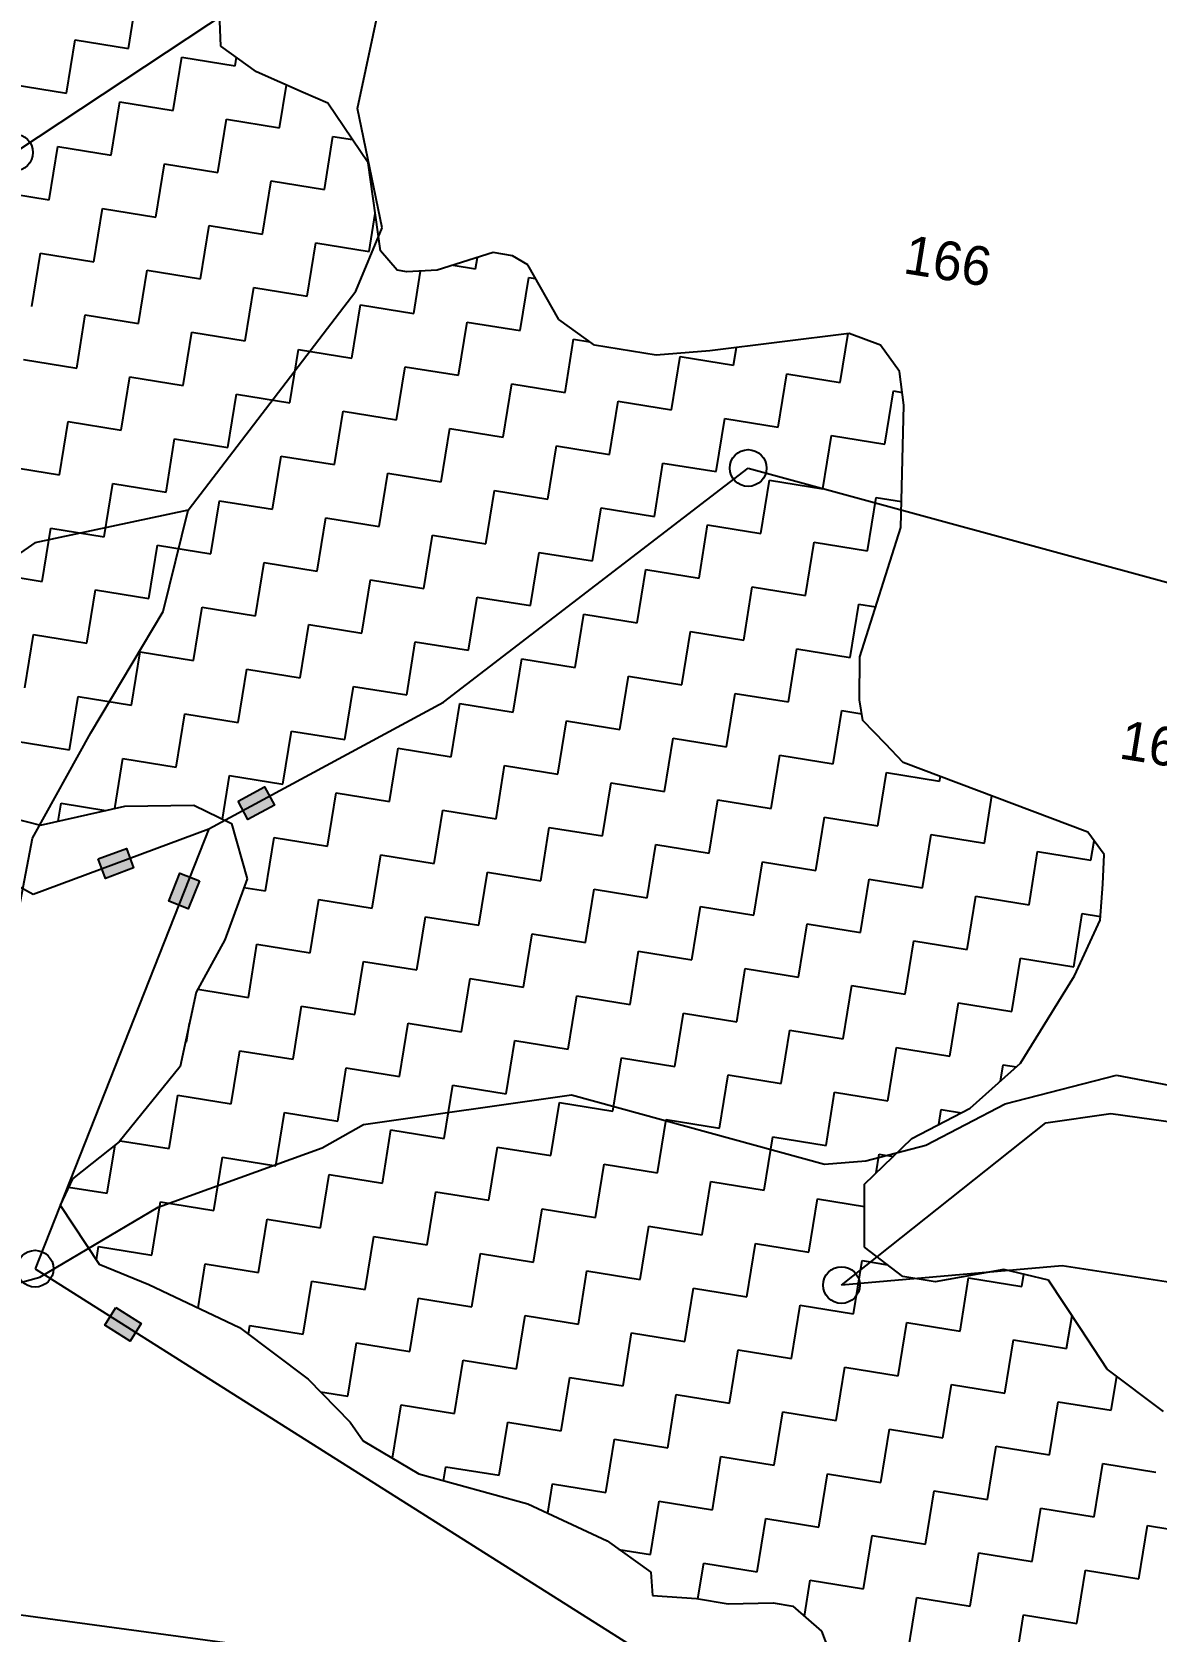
# Model space of a CAD drawing. Header units: metres. Extents: x 318079 to 324759, y 1863980 to 1868406.
# Drawn here: x 320130.4 to 320406.7, y 1867035.6 to 1867428.9 of the extents above; entities that cross this region are included whole.
import ezdxf

# ---------------------------------------------------------------- set-up
doc = ezdxf.new("R2010")
doc.units = ezdxf.units.M
for name, color, linetype in [('LINE_WATER', 4, 'Continuous'), ('POLY_HATCH', 12, 'Continuous'), ('POLY_PARCEL', 6, 'Continuous'), ('TEXT_PARCEL', 7, 'Continuous')]:
    doc.layers.add(name, color=color, linetype=linetype)
doc.styles.add('TEXT_MAP', font='')
doc.styles.get('TEXT_MAP').set_extended_font_data('Kruti Dev 050')

msp = doc.modelspace()

# ---------------------------------------------------------------- hatches: boundary and pattern name
for points in [[(320189.94, 1867238.71), (320187.51, 1867243.21), (320181.01, 1867239.7), (320183.44, 1867235.2)], [(320155.35, 1867223.3), (320153.56, 1867228.09), (320146.64, 1867225.51), (320148.42, 1867220.72)], [(320164.03, 1867215.1), (320168.78, 1867213.22), (320171.5, 1867220.1), (320166.74, 1867221.97)], [(320154.48, 1867106.9), (320157.21, 1867111.22), (320150.97, 1867115.17), (320148.24, 1867110.85)]]:
    msp.add_hatch(color=256).paths.add_polyline_path(points)

# ---------------------------------------------------------------- linework, layer by layer
for points in [[(320181.01, 1867239.7), (320187.51, 1867243.21), (320189.94, 1867238.71), (320183.44, 1867235.2)], [(320146.64, 1867225.51), (320153.56, 1867228.09), (320155.35, 1867223.3), (320148.42, 1867220.72)], [(320171.5, 1867220.1), (320168.78, 1867213.22), (320164.03, 1867215.1), (320166.74, 1867221.97)], [(320150.97, 1867115.17), (320157.21, 1867111.22), (320154.48, 1867106.9), (320148.24, 1867110.85)]]:
    msp.add_lwpolyline(points, close=True)
for centre in [(320126.08, 1867399.28), (320306.44, 1867321.65), (320131.11, 1867124.7), (320329.37, 1867120.68)]:
    msp.add_circle(centre, 4.52)
at = {"layer": 'LINE_WATER'}
for p, q in [((320210.42, 1867410.1), (320216.89, 1867440.54)), ((320216.49, 1867380.73), (320210.42, 1867410.1)), ((320209.95, 1867365.12), (320216.49, 1867380.73)), ((320168.78, 1867311.29), (320209.95, 1867365.12)), ((320168.78, 1867311.29), (320131.07, 1867303.28)), ((320162.58, 1867286.36), (320168.78, 1867311.29)), ((320131.07, 1867303.28), (320092.03, 1867276.17)), ((320144.83, 1867256.55), (320162.58, 1867286.36)), ((320130.45, 1867230.58), (320144.83, 1867256.55)), ((320125.85, 1867206.51), (320130.45, 1867230.58)), ((320369.67, 1867165.27), (320397.02, 1867172.33)), ((320397.02, 1867172.33), (320415.11, 1867168.84)), ((320211.83, 1867160.14), (320262.97, 1867167.48)), ((320262.97, 1867167.48), (320325.24, 1867150.45)), ((320350.12, 1867155.08), (320369.67, 1867165.27)), ((320201.68, 1867154.44), (320211.83, 1867160.14)), ((320161.34, 1867139.85), (320201.68, 1867154.44)), ((320335.36, 1867151.26), (320350.12, 1867155.08)), ((320325.24, 1867150.45), (320335.36, 1867151.26)), ((320132.25, 1867122.59), (320161.34, 1867139.85)), ((320090.25, 1867111.13), (320132.25, 1867122.59))]:
    msp.add_line(p, q, dxfattribs=at)
at = {"layer": 'POLY_HATCH', "linetype": 'Continuous'}
for p, q in [((320154.06, 1867424.83), (320156.18, 1867437.93)), ((320154.06, 1867424.83), (320156.18, 1867437.93)), ((320138.83, 1867413.84), (320140.95, 1867426.95)), ((320138.83, 1867413.84), (320140.95, 1867426.95)), ((320140.95, 1867426.95), (320154.06, 1867424.83)), ((320140.95, 1867426.95), (320154.06, 1867424.83)), ((320165.04, 1867409.6), (320167.16, 1867422.71)), ((320165.04, 1867409.6), (320167.16, 1867422.71)), ((320167.16, 1867422.71), (320180.27, 1867420.59)), ((320167.16, 1867422.71), (320180.27, 1867420.59)), ((320180.27, 1867420.59), (320180.61, 1867422.69)), ((320180.27, 1867420.59), (320180.61, 1867422.69)), ((320125.73, 1867415.96), (320138.83, 1867413.84)), ((320125.73, 1867415.96), (320138.83, 1867413.84)), ((320191.25, 1867405.36), (320192.95, 1867415.83)), ((320191.25, 1867405.36), (320192.95, 1867415.83)), ((320149.82, 1867398.62), (320151.94, 1867411.72)), ((320149.82, 1867398.62), (320151.94, 1867411.72)), ((320151.94, 1867411.72), (320165.04, 1867409.6)), ((320151.94, 1867411.72), (320165.04, 1867409.6)), ((320176.03, 1867394.38), (320178.15, 1867407.48)), ((320176.03, 1867394.38), (320178.15, 1867407.48)), ((320178.15, 1867407.48), (320191.25, 1867405.36)), ((320178.15, 1867407.48), (320191.25, 1867405.36)), ((320202.24, 1867390.14), (320204.36, 1867403.24)), ((320202.24, 1867390.14), (320204.36, 1867403.24)), ((320204.36, 1867403.24), (320209.13, 1867402.47)), ((320204.36, 1867403.24), (320209.13, 1867402.47)), ((320134.59, 1867387.63), (320136.71, 1867400.74)), ((320134.59, 1867387.63), (320136.71, 1867400.74)), ((320136.71, 1867400.74), (320149.82, 1867398.62)), ((320136.71, 1867400.74), (320149.82, 1867398.62)), ((320160.8, 1867383.39), (320162.92, 1867396.5)), ((320160.8, 1867383.39), (320162.92, 1867396.5)), ((320162.92, 1867396.5), (320176.03, 1867394.38)), ((320162.92, 1867396.5), (320176.03, 1867394.38)), ((320187.01, 1867379.15), (320189.13, 1867392.26)), ((320187.01, 1867379.15), (320189.13, 1867392.26)), ((320189.13, 1867392.26), (320202.24, 1867390.14)), ((320189.13, 1867392.26), (320202.24, 1867390.14)), ((320121.49, 1867389.75), (320134.59, 1867387.63)), ((320121.49, 1867389.75), (320134.59, 1867387.63)), ((320145.58, 1867372.4), (320147.7, 1867385.51)), ((320145.58, 1867372.4), (320147.7, 1867385.51)), ((320147.7, 1867385.51), (320160.8, 1867383.39)), ((320147.7, 1867385.51), (320160.8, 1867383.39)), ((320213.23, 1867374.91), (320214.74, 1867384.25)), ((320213.23, 1867374.91), (320214.74, 1867384.25)), ((320171.79, 1867368.17), (320173.91, 1867381.27)), ((320171.79, 1867368.17), (320173.91, 1867381.27)), ((320173.91, 1867381.27), (320187.01, 1867379.15)), ((320173.91, 1867381.27), (320187.01, 1867379.15)), ((320198, 1867363.93), (320200.12, 1867377.03)), ((320198, 1867363.93), (320200.12, 1867377.03)), ((320200.12, 1867377.03), (320213.23, 1867374.91)), ((320200.12, 1867377.03), (320213.23, 1867374.91)), ((320130.35, 1867361.42), (320132.47, 1867374.52)), ((320130.35, 1867361.42), (320132.47, 1867374.52)), ((320132.47, 1867374.52), (320145.58, 1867372.4)), ((320132.47, 1867374.52), (320145.58, 1867372.4)), ((320239.44, 1867370.67), (320239.88, 1867373.44)), ((320239.44, 1867370.67), (320239.88, 1867373.44)), ((320156.56, 1867357.18), (320158.68, 1867370.29)), ((320156.56, 1867357.18), (320158.68, 1867370.29)), ((320158.68, 1867370.29), (320171.79, 1867368.17)), ((320158.68, 1867370.29), (320171.79, 1867368.17)), ((320224.21, 1867359.69), (320225.9, 1867370.11)), ((320224.21, 1867359.69), (320225.9, 1867370.11)), ((320233.89, 1867371.57), (320239.44, 1867370.67)), ((320233.89, 1867371.57), (320239.44, 1867370.67)), ((320250.42, 1867355.45), (320252.54, 1867368.55)), ((320250.42, 1867355.45), (320252.54, 1867368.55)), ((320252.54, 1867368.55), (320254.14, 1867368.29)), ((320252.54, 1867368.55), (320254.14, 1867368.29)), ((320182.78, 1867352.94), (320184.89, 1867366.05)), ((320182.78, 1867352.94), (320184.89, 1867366.05)), ((320184.89, 1867366.05), (320198, 1867363.93)), ((320184.89, 1867366.05), (320198, 1867363.93)), ((320208.99, 1867348.7), (320211.11, 1867361.81)), ((320208.99, 1867348.7), (320211.11, 1867361.81)), ((320211.11, 1867361.81), (320224.21, 1867359.69)), ((320211.11, 1867361.81), (320224.21, 1867359.69)), ((320141.34, 1867346.19), (320143.46, 1867359.3)), ((320141.34, 1867346.19), (320143.46, 1867359.3)), ((320143.46, 1867359.3), (320156.56, 1867357.18)), ((320143.46, 1867359.3), (320156.56, 1867357.18)), ((320235.2, 1867344.46), (320237.32, 1867357.57)), ((320235.2, 1867344.46), (320237.32, 1867357.57)), ((320237.32, 1867357.57), (320250.42, 1867355.45)), ((320237.32, 1867357.57), (320250.42, 1867355.45)), ((320167.55, 1867341.95), (320169.67, 1867355.06)), ((320167.55, 1867341.95), (320169.67, 1867355.06)), ((320169.67, 1867355.06), (320182.78, 1867352.94)), ((320169.67, 1867355.06), (320182.78, 1867352.94)), ((320261.41, 1867340.22), (320263.53, 1867353.33)), ((320261.41, 1867340.22), (320263.53, 1867353.33)), ((320263.53, 1867353.33), (320267.5, 1867352.68)), ((320263.53, 1867353.33), (320267.5, 1867352.68)), ((320329.05, 1867342.73), (320331, 1867354.75)), ((320329.05, 1867342.73), (320331, 1867354.75)), ((320128.23, 1867348.31), (320141.34, 1867346.19)), ((320128.23, 1867348.31), (320141.34, 1867346.19)), ((320193.76, 1867337.71), (320195.88, 1867350.82)), ((320193.76, 1867337.71), (320195.88, 1867350.82)), ((320195.88, 1867350.82), (320208.99, 1867348.7)), ((320195.88, 1867350.82), (320208.99, 1867348.7)), ((320287.62, 1867335.98), (320289.74, 1867349.09)), ((320287.62, 1867335.98), (320289.74, 1867349.09)), ((320289.74, 1867349.09), (320302.84, 1867346.97)), ((320289.74, 1867349.09), (320302.84, 1867346.97)), ((320302.84, 1867346.97), (320303.55, 1867351.33)), ((320302.84, 1867346.97), (320303.55, 1867351.33)), ((320152.32, 1867330.97), (320154.44, 1867344.07)), ((320152.32, 1867330.97), (320154.44, 1867344.07)), ((320154.44, 1867344.07), (320167.55, 1867341.95)), ((320154.44, 1867344.07), (320167.55, 1867341.95)), ((320219.97, 1867333.48), (320222.09, 1867346.58)), ((320219.97, 1867333.48), (320222.09, 1867346.58)), ((320222.09, 1867346.58), (320235.2, 1867344.46)), ((320222.09, 1867346.58), (320235.2, 1867344.46)), ((320313.83, 1867331.74), (320315.95, 1867344.85)), ((320313.83, 1867331.74), (320315.95, 1867344.85)), ((320315.95, 1867344.85), (320329.05, 1867342.73)), ((320315.95, 1867344.85), (320329.05, 1867342.73)), ((320246.18, 1867329.24), (320248.3, 1867342.34)), ((320246.18, 1867329.24), (320248.3, 1867342.34)), ((320248.3, 1867342.34), (320261.41, 1867340.22)), ((320248.3, 1867342.34), (320261.41, 1867340.22)), ((320340.04, 1867327.5), (320342.16, 1867340.61)), ((320340.04, 1867327.5), (320342.16, 1867340.61)), ((320342.16, 1867340.61), (320344.32, 1867340.26)), ((320342.16, 1867340.61), (320344.32, 1867340.26)), ((320178.54, 1867326.73), (320180.66, 1867339.83)), ((320178.54, 1867326.73), (320180.66, 1867339.83)), ((320180.66, 1867339.83), (320193.76, 1867337.71)), ((320180.66, 1867339.83), (320193.76, 1867337.71)), ((320272.39, 1867325), (320274.51, 1867338.1)), ((320272.39, 1867325), (320274.51, 1867338.1)), ((320274.51, 1867338.1), (320287.62, 1867335.98)), ((320274.51, 1867338.1), (320287.62, 1867335.98)), ((320137.1, 1867319.98), (320139.22, 1867333.09)), ((320137.1, 1867319.98), (320139.22, 1867333.09)), ((320139.22, 1867333.09), (320152.32, 1867330.97)), ((320139.22, 1867333.09), (320152.32, 1867330.97)), ((320204.75, 1867322.49), (320206.87, 1867335.6)), ((320204.75, 1867322.49), (320206.87, 1867335.6)), ((320206.87, 1867335.6), (320219.97, 1867333.48)), ((320206.87, 1867335.6), (320219.97, 1867333.48)), ((320298.6, 1867320.76), (320300.72, 1867333.86)), ((320298.6, 1867320.76), (320300.72, 1867333.86)), ((320300.72, 1867333.86), (320313.83, 1867331.74)), ((320300.72, 1867333.86), (320313.83, 1867331.74)), ((320163.31, 1867315.74), (320165.43, 1867328.85)), ((320163.31, 1867315.74), (320165.43, 1867328.85)), ((320165.43, 1867328.85), (320178.54, 1867326.73)), ((320165.43, 1867328.85), (320178.54, 1867326.73)), ((320230.96, 1867318.25), (320233.08, 1867331.36)), ((320230.96, 1867318.25), (320233.08, 1867331.36)), ((320233.08, 1867331.36), (320246.18, 1867329.24)), ((320233.08, 1867331.36), (320246.18, 1867329.24)), ((320324.81, 1867316.52), (320326.93, 1867329.62)), ((320324.81, 1867316.52), (320326.93, 1867329.62)), ((320326.93, 1867329.62), (320340.04, 1867327.5)), ((320326.93, 1867329.62), (320340.04, 1867327.5)), ((320189.52, 1867311.5), (320191.64, 1867324.61)), ((320189.52, 1867311.5), (320191.64, 1867324.61)), ((320191.64, 1867324.61), (320204.75, 1867322.49)), ((320191.64, 1867324.61), (320204.75, 1867322.49)), ((320257.17, 1867314.01), (320259.29, 1867327.12)), ((320257.17, 1867314.01), (320259.29, 1867327.12)), ((320259.29, 1867327.12), (320272.39, 1867325)), ((320259.29, 1867327.12), (320272.39, 1867325)), ((320123.99, 1867322.1), (320137.1, 1867319.98)), ((320123.99, 1867322.1), (320137.1, 1867319.98)), ((320283.38, 1867309.77), (320285.5, 1867322.88)), ((320283.38, 1867309.77), (320285.5, 1867322.88)), ((320285.5, 1867322.88), (320298.6, 1867320.76)), ((320285.5, 1867322.88), (320298.6, 1867320.76)), ((320148.09, 1867304.76), (320150.21, 1867317.86)), ((320148.09, 1867304.76), (320150.21, 1867317.86)), ((320150.21, 1867317.86), (320163.31, 1867315.74)), ((320150.21, 1867317.86), (320163.31, 1867315.74)), ((320215.73, 1867307.26), (320217.85, 1867320.37)), ((320215.73, 1867307.26), (320217.85, 1867320.37)), ((320217.85, 1867320.37), (320230.96, 1867318.25)), ((320217.85, 1867320.37), (320230.96, 1867318.25)), ((320309.59, 1867305.53), (320311.71, 1867318.64)), ((320309.59, 1867305.53), (320311.71, 1867318.64)), ((320311.71, 1867318.64), (320324.81, 1867316.52)), ((320311.71, 1867318.64), (320324.81, 1867316.52)), ((320174.3, 1867300.52), (320176.42, 1867313.62)), ((320174.3, 1867300.52), (320176.42, 1867313.62)), ((320176.42, 1867313.62), (320189.52, 1867311.5)), ((320176.42, 1867313.62), (320189.52, 1867311.5)), ((320241.94, 1867303.03), (320244.06, 1867316.13)), ((320241.94, 1867303.03), (320244.06, 1867316.13)), ((320244.06, 1867316.13), (320257.17, 1867314.01)), ((320244.06, 1867316.13), (320257.17, 1867314.01)), ((320335.8, 1867301.29), (320337.92, 1867314.4)), ((320335.8, 1867301.29), (320337.92, 1867314.4)), ((320337.92, 1867314.4), (320344.13, 1867313.39)), ((320337.92, 1867314.4), (320344.13, 1867313.39)), ((320200.51, 1867296.28), (320202.63, 1867309.38)), ((320200.51, 1867296.28), (320202.63, 1867309.38)), ((320202.63, 1867309.38), (320215.73, 1867307.26)), ((320202.63, 1867309.38), (320215.73, 1867307.26)), ((320268.15, 1867298.79), (320270.27, 1867311.89)), ((320268.15, 1867298.79), (320270.27, 1867311.89)), ((320270.27, 1867311.89), (320283.38, 1867309.77)), ((320270.27, 1867311.89), (320283.38, 1867309.77)), ((320132.86, 1867293.77), (320134.98, 1867306.88)), ((320132.86, 1867293.77), (320134.98, 1867306.88)), ((320134.98, 1867306.88), (320148.09, 1867304.76)), ((320134.98, 1867306.88), (320148.09, 1867304.76)), ((320226.72, 1867292.04), (320228.84, 1867305.14)), ((320226.72, 1867292.04), (320228.84, 1867305.14)), ((320228.84, 1867305.14), (320241.94, 1867303.03)), ((320228.84, 1867305.14), (320241.94, 1867303.03)), ((320294.36, 1867294.55), (320296.48, 1867307.65)), ((320294.36, 1867294.55), (320296.48, 1867307.65)), ((320296.48, 1867307.65), (320309.59, 1867305.53)), ((320296.48, 1867307.65), (320309.59, 1867305.53)), ((320159.07, 1867289.53), (320161.19, 1867302.64)), ((320159.07, 1867289.53), (320161.19, 1867302.64)), ((320161.19, 1867302.64), (320174.3, 1867300.52)), ((320161.19, 1867302.64), (320174.3, 1867300.52)), ((320252.93, 1867287.8), (320255.05, 1867300.91)), ((320252.93, 1867287.8), (320255.05, 1867300.91)), ((320255.05, 1867300.91), (320268.15, 1867298.79)), ((320255.05, 1867300.91), (320268.15, 1867298.79)), ((320320.57, 1867290.31), (320322.69, 1867303.41)), ((320320.57, 1867290.31), (320322.69, 1867303.41)), ((320322.69, 1867303.41), (320335.8, 1867301.29)), ((320322.69, 1867303.41), (320335.8, 1867301.29)), ((320185.28, 1867285.29), (320187.4, 1867298.4)), ((320185.28, 1867285.29), (320187.4, 1867298.4)), ((320187.4, 1867298.4), (320200.51, 1867296.28)), ((320187.4, 1867298.4), (320200.51, 1867296.28)), ((320119.75, 1867295.89), (320132.86, 1867293.77)), ((320119.75, 1867295.89), (320132.86, 1867293.77)), ((320211.49, 1867281.05), (320213.61, 1867294.16)), ((320211.49, 1867281.05), (320213.61, 1867294.16)), ((320213.61, 1867294.16), (320226.72, 1867292.04)), ((320213.61, 1867294.16), (320226.72, 1867292.04)), ((320279.14, 1867283.56), (320281.26, 1867296.67)), ((320279.14, 1867283.56), (320281.26, 1867296.67)), ((320281.26, 1867296.67), (320294.36, 1867294.55)), ((320281.26, 1867296.67), (320294.36, 1867294.55)), ((320143.85, 1867278.55), (320145.97, 1867291.65)), ((320143.85, 1867278.55), (320145.97, 1867291.65)), ((320145.97, 1867291.65), (320159.07, 1867289.53)), ((320145.97, 1867291.65), (320159.07, 1867289.53)), ((320237.7, 1867276.81), (320239.82, 1867289.92)), ((320237.7, 1867276.81), (320239.82, 1867289.92)), ((320239.82, 1867289.92), (320252.93, 1867287.8)), ((320239.82, 1867289.92), (320252.93, 1867287.8)), ((320305.35, 1867279.32), (320307.47, 1867292.43)), ((320305.35, 1867279.32), (320307.47, 1867292.43)), ((320307.47, 1867292.43), (320320.57, 1867290.31)), ((320307.47, 1867292.43), (320320.57, 1867290.31)), ((320170.06, 1867274.31), (320172.18, 1867287.41)), ((320170.06, 1867274.31), (320172.18, 1867287.41)), ((320172.18, 1867287.41), (320185.28, 1867285.29)), ((320172.18, 1867287.41), (320185.28, 1867285.29)), ((320263.91, 1867272.57), (320266.03, 1867285.68)), ((320263.91, 1867272.57), (320266.03, 1867285.68)), ((320266.03, 1867285.68), (320279.14, 1867283.56)), ((320266.03, 1867285.68), (320279.14, 1867283.56)), ((320331.56, 1867275.08), (320333.68, 1867288.19)), ((320331.56, 1867275.08), (320333.68, 1867288.19)), ((320333.68, 1867288.19), (320337.8, 1867287.52)), ((320333.68, 1867288.19), (320337.8, 1867287.52)), ((320196.27, 1867270.07), (320198.39, 1867283.17)), ((320196.27, 1867270.07), (320198.39, 1867283.17)), ((320198.39, 1867283.17), (320211.49, 1867281.05)), ((320198.39, 1867283.17), (320211.49, 1867281.05)), ((320290.12, 1867268.34), (320292.24, 1867281.44)), ((320290.12, 1867268.34), (320292.24, 1867281.44)), ((320292.24, 1867281.44), (320305.35, 1867279.32)), ((320292.24, 1867281.44), (320305.35, 1867279.32)), ((320128.62, 1867267.56), (320130.74, 1867280.67)), ((320128.62, 1867267.56), (320130.74, 1867280.67)), ((320130.74, 1867280.67), (320143.85, 1867278.55)), ((320130.74, 1867280.67), (320143.85, 1867278.55)), ((320222.48, 1867265.83), (320224.6, 1867278.93)), ((320222.48, 1867265.83), (320224.6, 1867278.93)), ((320224.6, 1867278.93), (320237.7, 1867276.81)), ((320224.6, 1867278.93), (320237.7, 1867276.81)), ((320316.33, 1867264.1), (320318.45, 1867277.2)), ((320316.33, 1867264.1), (320318.45, 1867277.2)), ((320318.45, 1867277.2), (320331.56, 1867275.08)), ((320318.45, 1867277.2), (320331.56, 1867275.08)), ((320154.83, 1867263.32), (320156.95, 1867276.43)), ((320154.83, 1867263.32), (320156.95, 1867276.43)), ((320156.95, 1867276.43), (320170.06, 1867274.31)), ((320156.95, 1867276.43), (320170.06, 1867274.31)), ((320248.69, 1867261.59), (320250.81, 1867274.69)), ((320248.69, 1867261.59), (320250.81, 1867274.69)), ((320250.81, 1867274.69), (320263.91, 1867272.57)), ((320250.81, 1867274.69), (320263.91, 1867272.57)), ((320181.04, 1867259.08), (320183.16, 1867272.19)), ((320181.04, 1867259.08), (320183.16, 1867272.19)), ((320183.16, 1867272.19), (320196.27, 1867270.07)), ((320183.16, 1867272.19), (320196.27, 1867270.07)), ((320274.9, 1867257.35), (320277.02, 1867270.45)), ((320274.9, 1867257.35), (320277.02, 1867270.45)), ((320277.02, 1867270.45), (320290.12, 1867268.34)), ((320277.02, 1867270.45), (320290.12, 1867268.34)), ((320139.61, 1867252.34), (320141.73, 1867265.44)), ((320139.61, 1867252.34), (320141.73, 1867265.44)), ((320141.73, 1867265.44), (320154.83, 1867263.32)), ((320141.73, 1867265.44), (320154.83, 1867263.32)), ((320207.25, 1867254.84), (320209.37, 1867267.95)), ((320207.25, 1867254.84), (320209.37, 1867267.95)), ((320209.37, 1867267.95), (320222.48, 1867265.83)), ((320209.37, 1867267.95), (320222.48, 1867265.83)), ((320301.11, 1867253.11), (320303.23, 1867266.22)), ((320301.11, 1867253.11), (320303.23, 1867266.22)), ((320303.23, 1867266.22), (320316.33, 1867264.1)), ((320303.23, 1867266.22), (320316.33, 1867264.1)), ((320233.46, 1867250.6), (320235.58, 1867263.71)), ((320233.46, 1867250.6), (320235.58, 1867263.71)), ((320235.58, 1867263.71), (320248.69, 1867261.59)), ((320235.58, 1867263.71), (320248.69, 1867261.59)), ((320327.32, 1867248.87), (320329.44, 1867261.98)), ((320327.32, 1867248.87), (320329.44, 1867261.98)), ((320329.44, 1867261.98), (320334.39, 1867261.17)), ((320329.44, 1867261.98), (320334.39, 1867261.17)), ((320165.82, 1867248.1), (320167.94, 1867261.2)), ((320165.82, 1867248.1), (320167.94, 1867261.2)), ((320167.94, 1867261.2), (320181.04, 1867259.08)), ((320167.94, 1867261.2), (320181.04, 1867259.08)), ((320259.67, 1867246.36), (320261.79, 1867259.47)), ((320259.67, 1867246.36), (320261.79, 1867259.47)), ((320261.79, 1867259.47), (320274.9, 1867257.35)), ((320261.79, 1867259.47), (320274.9, 1867257.35)), ((320126.5, 1867254.46), (320139.61, 1867252.34)), ((320126.5, 1867254.46), (320139.61, 1867252.34)), ((320192.03, 1867243.86), (320194.15, 1867256.96)), ((320192.03, 1867243.86), (320194.15, 1867256.96)), ((320194.15, 1867256.96), (320207.25, 1867254.84)), ((320194.15, 1867256.96), (320207.25, 1867254.84)), ((320285.88, 1867242.12), (320288, 1867255.23)), ((320285.88, 1867242.12), (320288, 1867255.23)), ((320288, 1867255.23), (320301.11, 1867253.11)), ((320288, 1867255.23), (320301.11, 1867253.11)), ((320150.72, 1867237.93), (320152.71, 1867250.22)), ((320150.72, 1867237.93), (320152.71, 1867250.22)), ((320152.71, 1867250.22), (320165.82, 1867248.1)), ((320152.71, 1867250.22), (320165.82, 1867248.1)), ((320218.24, 1867239.62), (320220.36, 1867252.72)), ((320218.24, 1867239.62), (320220.36, 1867252.72)), ((320220.36, 1867252.72), (320233.46, 1867250.6)), ((320220.36, 1867252.72), (320233.46, 1867250.6)), ((320312.09, 1867237.88), (320314.21, 1867250.99)), ((320312.09, 1867237.88), (320314.21, 1867250.99)), ((320314.21, 1867250.99), (320327.32, 1867248.87)), ((320314.21, 1867250.99), (320327.32, 1867248.87)), ((320177.2, 1867235.3), (320178.92, 1867245.98)), ((320177.2, 1867235.3), (320178.92, 1867245.98)), ((320178.92, 1867245.98), (320192.03, 1867243.86)), ((320178.92, 1867245.98), (320192.03, 1867243.86)), ((320244.45, 1867235.38), (320246.57, 1867248.48)), ((320244.45, 1867235.38), (320246.57, 1867248.48)), ((320246.57, 1867248.48), (320259.67, 1867246.36)), ((320246.57, 1867248.48), (320259.67, 1867246.36)), ((320338.31, 1867233.65), (320340.43, 1867246.75)), ((320338.31, 1867233.65), (320340.43, 1867246.75)), ((320340.43, 1867246.75), (320353.53, 1867244.63)), ((320340.43, 1867246.75), (320353.53, 1867244.63)), ((320353.53, 1867244.63), (320353.71, 1867245.77)), ((320353.53, 1867244.63), (320353.71, 1867245.77)), ((320270.66, 1867231.14), (320272.78, 1867244.24)), ((320270.66, 1867231.14), (320272.78, 1867244.24)), ((320272.78, 1867244.24), (320285.88, 1867242.12)), ((320272.78, 1867244.24), (320285.88, 1867242.12)), ((320136.77, 1867234.81), (320137.49, 1867239.23)), ((320136.77, 1867234.81), (320137.49, 1867239.23)), ((320137.49, 1867239.23), (320148.55, 1867237.44)), ((320137.49, 1867239.23), (320148.55, 1867237.44)), ((320203.01, 1867228.63), (320205.13, 1867241.74)), ((320203.01, 1867228.63), (320205.13, 1867241.74)), ((320205.13, 1867241.74), (320218.24, 1867239.62)), ((320205.13, 1867241.74), (320218.24, 1867239.62)), ((320296.87, 1867226.9), (320298.99, 1867240)), ((320296.87, 1867226.9), (320298.99, 1867240)), ((320298.99, 1867240), (320312.09, 1867237.88)), ((320298.99, 1867240), (320312.09, 1867237.88)), ((320364.52, 1867229.41), (320366.39, 1867240.99)), ((320364.52, 1867229.41), (320366.39, 1867240.99)), ((320229.22, 1867224.39), (320231.34, 1867237.5)), ((320229.22, 1867224.39), (320231.34, 1867237.5)), ((320231.34, 1867237.5), (320244.45, 1867235.38)), ((320231.34, 1867237.5), (320244.45, 1867235.38)), ((320323.08, 1867222.66), (320325.2, 1867235.77)), ((320323.08, 1867222.66), (320325.2, 1867235.77)), ((320325.2, 1867235.77), (320338.31, 1867233.65)), ((320325.2, 1867235.77), (320338.31, 1867233.65)), ((320187.79, 1867217.65), (320189.91, 1867230.75)), ((320187.79, 1867217.65), (320189.91, 1867230.75)), ((320189.91, 1867230.75), (320203.01, 1867228.63)), ((320189.91, 1867230.75), (320203.01, 1867228.63)), ((320255.43, 1867220.15), (320257.55, 1867233.26)), ((320255.43, 1867220.15), (320257.55, 1867233.26)), ((320257.55, 1867233.26), (320270.66, 1867231.14)), ((320257.55, 1867233.26), (320270.66, 1867231.14)), ((320349.29, 1867218.42), (320351.41, 1867231.53)), ((320349.29, 1867218.42), (320351.41, 1867231.53)), ((320351.41, 1867231.53), (320364.52, 1867229.41)), ((320351.41, 1867231.53), (320364.52, 1867229.41)), ((320214, 1867213.41), (320216.12, 1867226.51)), ((320214, 1867213.41), (320216.12, 1867226.51)), ((320216.12, 1867226.51), (320229.22, 1867224.39)), ((320216.12, 1867226.51), (320229.22, 1867224.39)), ((320281.64, 1867215.91), (320283.76, 1867229.02)), ((320281.64, 1867215.91), (320283.76, 1867229.02)), ((320283.76, 1867229.02), (320296.87, 1867226.9)), ((320283.76, 1867229.02), (320296.87, 1867226.9)), ((320375.5, 1867214.18), (320377.62, 1867227.29)), ((320375.5, 1867214.18), (320377.62, 1867227.29)), ((320377.62, 1867227.29), (320390.73, 1867225.17)), ((320377.62, 1867227.29), (320390.73, 1867225.17)), ((320390.73, 1867225.17), (320391.5, 1867229.97)), ((320390.73, 1867225.17), (320391.5, 1867229.97)), ((320240.21, 1867209.17), (320242.33, 1867222.27)), ((320240.21, 1867209.17), (320242.33, 1867222.27)), ((320242.33, 1867222.27), (320255.43, 1867220.15)), ((320242.33, 1867222.27), (320255.43, 1867220.15)), ((320307.86, 1867211.67), (320309.98, 1867224.78)), ((320307.86, 1867211.67), (320309.98, 1867224.78)), ((320309.98, 1867224.78), (320323.08, 1867222.66)), ((320309.98, 1867224.78), (320323.08, 1867222.66)), ((320182.46, 1867218.51), (320187.79, 1867217.65)), ((320182.46, 1867218.51), (320187.79, 1867217.65)), ((320334.07, 1867207.43), (320336.19, 1867220.54)), ((320334.07, 1867207.43), (320336.19, 1867220.54)), ((320336.19, 1867220.54), (320349.29, 1867218.42)), ((320336.19, 1867220.54), (320349.29, 1867218.42)), ((320198.77, 1867202.42), (320200.89, 1867215.53)), ((320198.77, 1867202.42), (320200.89, 1867215.53)), ((320200.89, 1867215.53), (320214, 1867213.41)), ((320200.89, 1867215.53), (320214, 1867213.41)), ((320266.42, 1867204.93), (320268.54, 1867218.03)), ((320266.42, 1867204.93), (320268.54, 1867218.03)), ((320268.54, 1867218.03), (320281.64, 1867215.91)), ((320268.54, 1867218.03), (320281.64, 1867215.91)), ((320360.28, 1867203.19), (320362.4, 1867216.3)), ((320360.28, 1867203.19), (320362.4, 1867216.3)), ((320362.4, 1867216.3), (320375.5, 1867214.18)), ((320362.4, 1867216.3), (320375.5, 1867214.18)), ((320224.98, 1867198.18), (320227.1, 1867211.29)), ((320224.98, 1867198.18), (320227.1, 1867211.29)), ((320227.1, 1867211.29), (320240.21, 1867209.17)), ((320227.1, 1867211.29), (320240.21, 1867209.17)), ((320292.63, 1867200.69), (320294.75, 1867213.79)), ((320292.63, 1867200.69), (320294.75, 1867213.79)), ((320294.75, 1867213.79), (320307.86, 1867211.67)), ((320294.75, 1867213.79), (320307.86, 1867211.67)), ((320386.49, 1867198.96), (320388.61, 1867212.06)), ((320386.49, 1867198.96), (320388.61, 1867212.06)), ((320388.61, 1867212.06), (320393.06, 1867211.34)), ((320388.61, 1867212.06), (320393.06, 1867211.34)), ((320251.19, 1867193.94), (320253.31, 1867207.05)), ((320251.19, 1867193.94), (320253.31, 1867207.05)), ((320253.31, 1867207.05), (320266.42, 1867204.93)), ((320253.31, 1867207.05), (320266.42, 1867204.93)), ((320318.84, 1867196.45), (320320.96, 1867209.55)), ((320318.84, 1867196.45), (320320.96, 1867209.55)), ((320320.96, 1867209.55), (320334.07, 1867207.43)), ((320320.96, 1867209.55), (320334.07, 1867207.43)), ((320183.55, 1867191.44), (320185.67, 1867204.54)), ((320183.55, 1867191.44), (320185.67, 1867204.54)), ((320185.67, 1867204.54), (320198.77, 1867202.42)), ((320185.67, 1867204.54), (320198.77, 1867202.42)), ((320277.4, 1867189.7), (320279.52, 1867202.81)), ((320277.4, 1867189.7), (320279.52, 1867202.81)), ((320279.52, 1867202.81), (320292.63, 1867200.69)), ((320279.52, 1867202.81), (320292.63, 1867200.69)), ((320345.05, 1867192.21), (320347.17, 1867205.31)), ((320345.05, 1867192.21), (320347.17, 1867205.31)), ((320347.17, 1867205.31), (320360.28, 1867203.19)), ((320347.17, 1867205.31), (320360.28, 1867203.19)), ((320209.76, 1867187.2), (320211.88, 1867200.3)), ((320209.76, 1867187.2), (320211.88, 1867200.3)), ((320211.88, 1867200.3), (320224.98, 1867198.18)), ((320211.88, 1867200.3), (320224.98, 1867198.18)), ((320303.62, 1867185.46), (320305.74, 1867198.57)), ((320303.62, 1867185.46), (320305.74, 1867198.57)), ((320305.74, 1867198.57), (320318.84, 1867196.45)), ((320305.74, 1867198.57), (320318.84, 1867196.45)), ((320371.26, 1867187.97), (320373.38, 1867201.08)), ((320371.26, 1867187.97), (320373.38, 1867201.08)), ((320373.38, 1867201.08), (320386.49, 1867198.96)), ((320373.38, 1867201.08), (320386.49, 1867198.96)), ((320235.97, 1867182.96), (320238.09, 1867196.06)), ((320235.97, 1867182.96), (320238.09, 1867196.06)), ((320238.09, 1867196.06), (320251.19, 1867193.94)), ((320238.09, 1867196.06), (320251.19, 1867193.94)), ((320171.11, 1867193.45), (320183.55, 1867191.44)), ((320171.11, 1867193.45), (320183.55, 1867191.44)), ((320262.18, 1867178.72), (320264.3, 1867191.82)), ((320262.18, 1867178.72), (320264.3, 1867191.82)), ((320264.3, 1867191.82), (320277.4, 1867189.7)), ((320264.3, 1867191.82), (320277.4, 1867189.7)), ((320329.83, 1867181.22), (320331.95, 1867194.33)), ((320329.83, 1867181.22), (320331.95, 1867194.33)), ((320331.95, 1867194.33), (320345.05, 1867192.21)), ((320331.95, 1867194.33), (320345.05, 1867192.21)), ((320194.53, 1867176.21), (320196.65, 1867189.32)), ((320194.53, 1867176.21), (320196.65, 1867189.32)), ((320196.65, 1867189.32), (320209.76, 1867187.2)), ((320196.65, 1867189.32), (320209.76, 1867187.2)), ((320288.39, 1867174.48), (320290.51, 1867187.58)), ((320288.39, 1867174.48), (320290.51, 1867187.58)), ((320290.51, 1867187.58), (320303.62, 1867185.46)), ((320290.51, 1867187.58), (320303.62, 1867185.46)), ((320356.04, 1867176.98), (320358.16, 1867190.09)), ((320356.04, 1867176.98), (320358.16, 1867190.09)), ((320358.16, 1867190.09), (320371.26, 1867187.97)), ((320358.16, 1867190.09), (320371.26, 1867187.97)), ((320168.32, 1867180.45), (320169.08, 1867185.11)), ((320168.32, 1867180.45), (320169.08, 1867185.11)), ((320220.74, 1867171.97), (320222.86, 1867185.08)), ((320220.74, 1867171.97), (320222.86, 1867185.08)), ((320222.86, 1867185.08), (320235.97, 1867182.96)), ((320222.86, 1867185.08), (320235.97, 1867182.96)), ((320314.6, 1867170.24), (320316.72, 1867183.34)), ((320314.6, 1867170.24), (320316.72, 1867183.34)), ((320316.72, 1867183.34), (320329.83, 1867181.22)), ((320316.72, 1867183.34), (320329.83, 1867181.22)), ((320168.08, 1867180.49), (320168.32, 1867180.45)), ((320168.08, 1867180.49), (320168.32, 1867180.45)), ((320246.95, 1867167.73), (320249.07, 1867180.84)), ((320246.95, 1867167.73), (320249.07, 1867180.84)), ((320249.07, 1867180.84), (320262.18, 1867178.72)), ((320249.07, 1867180.84), (320262.18, 1867178.72)), ((320340.81, 1867166), (320342.93, 1867179.1)), ((320340.81, 1867166), (320342.93, 1867179.1)), ((320342.93, 1867179.1), (320356.04, 1867176.98)), ((320342.93, 1867179.1), (320356.04, 1867176.98)), ((320179.31, 1867165.23), (320181.43, 1867178.33)), ((320179.31, 1867165.23), (320181.43, 1867178.33)), ((320181.43, 1867178.33), (320194.53, 1867176.21)), ((320181.43, 1867178.33), (320194.53, 1867176.21)), ((320273.17, 1867163.49), (320275.29, 1867176.6)), ((320273.17, 1867163.49), (320275.29, 1867176.6)), ((320275.29, 1867176.6), (320288.39, 1867174.48)), ((320275.29, 1867176.6), (320288.39, 1867174.48)), ((320205.52, 1867160.99), (320207.64, 1867174.09)), ((320205.52, 1867160.99), (320207.64, 1867174.09)), ((320207.64, 1867174.09), (320220.74, 1867171.97)), ((320207.64, 1867174.09), (320220.74, 1867171.97)), ((320299.38, 1867159.25), (320301.5, 1867172.36)), ((320299.38, 1867159.25), (320301.5, 1867172.36)), ((320301.5, 1867172.36), (320314.6, 1867170.24)), ((320301.5, 1867172.36), (320314.6, 1867170.24)), ((320368.49, 1867170.84), (320369.14, 1867174.86)), ((320368.49, 1867170.84), (320369.14, 1867174.86)), ((320369.14, 1867174.86), (320372.41, 1867174.34)), ((320369.14, 1867174.86), (320372.41, 1867174.34)), ((320164.08, 1867154.24), (320166.2, 1867167.35)), ((320164.08, 1867154.24), (320166.2, 1867167.35)), ((320166.2, 1867167.35), (320179.31, 1867165.23)), ((320166.2, 1867167.35), (320179.31, 1867165.23)), ((320231.73, 1867156.75), (320233.85, 1867169.85)), ((320231.73, 1867156.75), (320233.85, 1867169.85)), ((320233.85, 1867169.85), (320246.95, 1867167.73)), ((320233.85, 1867169.85), (320246.95, 1867167.73)), ((320325.59, 1867155.01), (320327.71, 1867168.12)), ((320325.59, 1867155.01), (320327.71, 1867168.12)), ((320327.71, 1867168.12), (320340.81, 1867166)), ((320327.71, 1867168.12), (320340.81, 1867166)), ((320257.94, 1867152.51), (320260.06, 1867165.61)), ((320257.94, 1867152.51), (320260.06, 1867165.61)), ((320260.06, 1867165.61), (320273.17, 1867163.49)), ((320260.06, 1867165.61), (320273.17, 1867163.49)), ((320353.31, 1867160.15), (320353.92, 1867163.88)), ((320353.31, 1867160.15), (320353.92, 1867163.88)), ((320353.92, 1867163.88), (320358.89, 1867163.07)), ((320353.92, 1867163.88), (320358.89, 1867163.07)), ((320190.29, 1867150), (320192.41, 1867163.11)), ((320190.29, 1867150), (320192.41, 1867163.11)), ((320192.41, 1867163.11), (320205.52, 1867160.99)), ((320192.41, 1867163.11), (320205.52, 1867160.99)), ((320284.15, 1867148.27), (320286.27, 1867161.37)), ((320284.15, 1867148.27), (320286.27, 1867161.37)), ((320286.27, 1867161.37), (320299.38, 1867159.25)), ((320286.27, 1867161.37), (320299.38, 1867159.25)), ((320152, 1867156.19), (320164.08, 1867154.24)), ((320152, 1867156.19), (320164.08, 1867154.24)), ((320216.5, 1867145.76), (320218.62, 1867158.87)), ((320216.5, 1867145.76), (320218.62, 1867158.87)), ((320218.62, 1867158.87), (320231.73, 1867156.75)), ((320218.62, 1867158.87), (320231.73, 1867156.75)), ((320310.36, 1867144.03), (320312.48, 1867157.13)), ((320310.36, 1867144.03), (320312.48, 1867157.13)), ((320312.48, 1867157.13), (320325.59, 1867155.01)), ((320312.48, 1867157.13), (320325.59, 1867155.01)), ((320148.86, 1867143.26), (320150.78, 1867155.13)), ((320148.86, 1867143.26), (320150.78, 1867155.13)), ((320175.07, 1867139.02), (320177.19, 1867152.12)), ((320175.07, 1867139.02), (320177.19, 1867152.12)), ((320177.19, 1867152.12), (320190.29, 1867150)), ((320177.19, 1867152.12), (320190.29, 1867150)), ((320242.72, 1867141.52), (320244.83, 1867154.63)), ((320242.72, 1867141.52), (320244.83, 1867154.63)), ((320244.83, 1867154.63), (320257.94, 1867152.51)), ((320244.83, 1867154.63), (320257.94, 1867152.51)), ((320337.94, 1867148.26), (320338.69, 1867152.89)), ((320337.94, 1867148.26), (320338.69, 1867152.89)), ((320338.69, 1867152.89), (320342.17, 1867152.33)), ((320338.69, 1867152.89), (320342.17, 1867152.33)), ((320201.28, 1867134.78), (320203.4, 1867147.88)), ((320201.28, 1867134.78), (320203.4, 1867147.88)), ((320203.4, 1867147.88), (320216.5, 1867145.76)), ((320203.4, 1867147.88), (320216.5, 1867145.76)), ((320268.93, 1867137.28), (320271.05, 1867150.39)), ((320268.93, 1867137.28), (320271.05, 1867150.39)), ((320271.05, 1867150.39), (320284.15, 1867148.27)), ((320271.05, 1867150.39), (320284.15, 1867148.27)), ((320139.37, 1867144.79), (320148.86, 1867143.26)), ((320139.37, 1867144.79), (320148.86, 1867143.26)), ((320227.49, 1867130.54), (320229.61, 1867143.64)), ((320227.49, 1867130.54), (320229.61, 1867143.64)), ((320229.61, 1867143.64), (320242.72, 1867141.52)), ((320229.61, 1867143.64), (320242.72, 1867141.52)), ((320295.14, 1867133.04), (320297.26, 1867146.15)), ((320295.14, 1867133.04), (320297.26, 1867146.15)), ((320297.26, 1867146.15), (320310.36, 1867144.03)), ((320297.26, 1867146.15), (320310.36, 1867144.03)), ((320159.84, 1867128.03), (320161.96, 1867141.14)), ((320159.84, 1867128.03), (320161.96, 1867141.14)), ((320161.96, 1867141.14), (320175.07, 1867139.02)), ((320161.96, 1867141.14), (320175.07, 1867139.02)), ((320321.35, 1867128.8), (320323.47, 1867141.91)), ((320321.35, 1867128.8), (320323.47, 1867141.91)), ((320323.47, 1867141.91), (320335.08, 1867140.03)), ((320323.47, 1867141.91), (320335.08, 1867140.03)), ((320186.05, 1867123.79), (320188.17, 1867136.9)), ((320186.05, 1867123.79), (320188.17, 1867136.9)), ((320188.17, 1867136.9), (320201.28, 1867134.78)), ((320188.17, 1867136.9), (320201.28, 1867134.78)), ((320253.7, 1867126.3), (320255.82, 1867139.4)), ((320253.7, 1867126.3), (320255.82, 1867139.4)), ((320255.82, 1867139.4), (320268.93, 1867137.28)), ((320255.82, 1867139.4), (320268.93, 1867137.28)), ((320212.26, 1867119.55), (320214.38, 1867132.66)), ((320212.26, 1867119.55), (320214.38, 1867132.66)), ((320214.38, 1867132.66), (320227.49, 1867130.54)), ((320214.38, 1867132.66), (320227.49, 1867130.54)), ((320279.91, 1867122.06), (320282.03, 1867135.16)), ((320279.91, 1867122.06), (320282.03, 1867135.16)), ((320282.03, 1867135.16), (320295.14, 1867133.04)), ((320282.03, 1867135.16), (320295.14, 1867133.04)), ((320146.21, 1867126.87), (320146.74, 1867130.15)), ((320146.21, 1867126.87), (320146.74, 1867130.15)), ((320146.74, 1867130.15), (320159.84, 1867128.03)), ((320146.74, 1867130.15), (320159.84, 1867128.03)), ((320238.48, 1867115.31), (320240.6, 1867128.42)), ((320238.48, 1867115.31), (320240.6, 1867128.42)), ((320240.6, 1867128.42), (320253.7, 1867126.3)), ((320240.6, 1867128.42), (320253.7, 1867126.3)), ((320306.12, 1867117.82), (320308.24, 1867130.92)), ((320306.12, 1867117.82), (320308.24, 1867130.92)), ((320308.24, 1867130.92), (320321.35, 1867128.8)), ((320308.24, 1867130.92), (320321.35, 1867128.8)), ((320171.2, 1867115.09), (320172.95, 1867125.91)), ((320171.2, 1867115.09), (320172.95, 1867125.91)), ((320172.95, 1867125.91), (320186.05, 1867123.79)), ((320172.95, 1867125.91), (320186.05, 1867123.79)), ((320264.69, 1867111.07), (320266.81, 1867124.18)), ((320264.69, 1867111.07), (320266.81, 1867124.18)), ((320266.81, 1867124.18), (320279.91, 1867122.06)), ((320266.81, 1867124.18), (320279.91, 1867122.06)), ((320332.33, 1867113.58), (320334.45, 1867126.68)), ((320332.33, 1867113.58), (320334.45, 1867126.68)), ((320334.45, 1867126.68), (320340.74, 1867125.67)), ((320334.45, 1867126.68), (320340.74, 1867125.67)), ((320197.04, 1867108.57), (320199.16, 1867121.67)), ((320197.04, 1867108.57), (320199.16, 1867121.67)), ((320199.16, 1867121.67), (320212.26, 1867119.55)), ((320199.16, 1867121.67), (320212.26, 1867119.55)), ((320290.9, 1867106.83), (320293.02, 1867119.94)), ((320290.9, 1867106.83), (320293.02, 1867119.94)), ((320293.02, 1867119.94), (320306.12, 1867117.82)), ((320293.02, 1867119.94), (320306.12, 1867117.82)), ((320358.54, 1867109.34), (320360.66, 1867122.44)), ((320358.54, 1867109.34), (320360.66, 1867122.44)), ((320360.66, 1867122.44), (320373.77, 1867120.32)), ((320360.66, 1867122.44), (320373.77, 1867120.32)), ((320373.77, 1867120.32), (320374.25, 1867123.32)), ((320373.77, 1867120.32), (320374.25, 1867123.32)), ((320223.25, 1867104.33), (320225.37, 1867117.43)), ((320223.25, 1867104.33), (320225.37, 1867117.43)), ((320225.37, 1867117.43), (320238.48, 1867115.31)), ((320225.37, 1867117.43), (320238.48, 1867115.31)), ((320249.46, 1867100.09), (320251.58, 1867113.19)), ((320249.46, 1867100.09), (320251.58, 1867113.19)), ((320251.58, 1867113.19), (320264.69, 1867111.07)), ((320251.58, 1867113.19), (320264.69, 1867111.07)), ((320317.11, 1867102.59), (320319.23, 1867115.7)), ((320317.11, 1867102.59), (320319.23, 1867115.7)), ((320319.23, 1867115.7), (320332.33, 1867113.58)), ((320319.23, 1867115.7), (320332.33, 1867113.58)), ((320384.75, 1867105.1), (320386.07, 1867113.22)), ((320384.75, 1867105.1), (320386.07, 1867113.22)), ((320183.59, 1867108.59), (320183.93, 1867110.69)), ((320183.59, 1867108.59), (320183.93, 1867110.69)), ((320183.93, 1867110.69), (320197.04, 1867108.57)), ((320183.93, 1867110.69), (320197.04, 1867108.57)), ((320275.67, 1867095.85), (320277.79, 1867108.95)), ((320275.67, 1867095.85), (320277.79, 1867108.95)), ((320277.79, 1867108.95), (320290.9, 1867106.83)), ((320277.79, 1867108.95), (320290.9, 1867106.83)), ((320343.32, 1867098.35), (320345.44, 1867111.46)), ((320343.32, 1867098.35), (320345.44, 1867111.46)), ((320345.44, 1867111.46), (320358.54, 1867109.34)), ((320345.44, 1867111.46), (320358.54, 1867109.34)), ((320208.03, 1867093.34), (320210.14, 1867106.45)), ((320208.03, 1867093.34), (320210.14, 1867106.45)), ((320210.14, 1867106.45), (320223.25, 1867104.33)), ((320210.14, 1867106.45), (320223.25, 1867104.33)), ((320301.88, 1867091.61), (320304, 1867104.71)), ((320301.88, 1867091.61), (320304, 1867104.71)), ((320304, 1867104.71), (320317.11, 1867102.59)), ((320304, 1867104.71), (320317.11, 1867102.59)), ((320369.53, 1867094.11), (320371.65, 1867107.22)), ((320369.53, 1867094.11), (320371.65, 1867107.22)), ((320371.65, 1867107.22), (320384.75, 1867105.1)), ((320371.65, 1867107.22), (320384.75, 1867105.1)), ((320234.24, 1867089.1), (320236.36, 1867102.21)), ((320234.24, 1867089.1), (320236.36, 1867102.21)), ((320236.36, 1867102.21), (320249.46, 1867100.09)), ((320236.36, 1867102.21), (320249.46, 1867100.09)), ((320328.09, 1867087.37), (320330.21, 1867100.47)), ((320328.09, 1867087.37), (320330.21, 1867100.47)), ((320330.21, 1867100.47), (320343.32, 1867098.35)), ((320330.21, 1867100.47), (320343.32, 1867098.35)), ((320260.45, 1867084.86), (320262.57, 1867097.97)), ((320260.45, 1867084.86), (320262.57, 1867097.97)), ((320262.57, 1867097.97), (320275.67, 1867095.85)), ((320262.57, 1867097.97), (320275.67, 1867095.85)), ((320395.74, 1867089.87), (320397.09, 1867098.22)), ((320395.74, 1867089.87), (320397.09, 1867098.22)), ((320201.3, 1867094.43), (320208.03, 1867093.34)), ((320201.3, 1867094.43), (320208.03, 1867093.34)), ((320286.66, 1867080.62), (320288.78, 1867093.73)), ((320286.66, 1867080.62), (320288.78, 1867093.73)), ((320288.78, 1867093.73), (320301.88, 1867091.61)), ((320288.78, 1867093.73), (320301.88, 1867091.61)), ((320354.3, 1867083.13), (320356.42, 1867096.23)), ((320354.3, 1867083.13), (320356.42, 1867096.23)), ((320356.42, 1867096.23), (320369.53, 1867094.11)), ((320356.42, 1867096.23), (320369.53, 1867094.11)), ((320219.01, 1867078.11), (320221.13, 1867091.22)), ((320219.01, 1867078.11), (320221.13, 1867091.22)), ((320221.13, 1867091.22), (320234.24, 1867089.1)), ((320221.13, 1867091.22), (320234.24, 1867089.1)), ((320312.87, 1867076.38), (320314.99, 1867089.49)), ((320312.87, 1867076.38), (320314.99, 1867089.49)), ((320314.99, 1867089.49), (320328.09, 1867087.37)), ((320314.99, 1867089.49), (320328.09, 1867087.37)), ((320380.51, 1867078.89), (320382.63, 1867091.99)), ((320380.51, 1867078.89), (320382.63, 1867091.99)), ((320382.63, 1867091.99), (320395.74, 1867089.87)), ((320382.63, 1867091.99), (320395.74, 1867089.87)), ((320245.22, 1867073.88), (320247.34, 1867086.98)), ((320245.22, 1867073.88), (320247.34, 1867086.98)), ((320247.34, 1867086.98), (320260.45, 1867084.86)), ((320247.34, 1867086.98), (320260.45, 1867084.86)), ((320339.08, 1867072.14), (320341.2, 1867085.25)), ((320339.08, 1867072.14), (320341.2, 1867085.25)), ((320341.2, 1867085.25), (320354.3, 1867083.13)), ((320341.2, 1867085.25), (320354.3, 1867083.13)), ((320271.43, 1867069.64), (320273.55, 1867082.74)), ((320271.43, 1867069.64), (320273.55, 1867082.74)), ((320273.55, 1867082.74), (320286.66, 1867080.62)), ((320273.55, 1867082.74), (320286.66, 1867080.62)), ((320365.29, 1867067.9), (320367.41, 1867081.01)), ((320365.29, 1867067.9), (320367.41, 1867081.01)), ((320367.41, 1867081.01), (320380.51, 1867078.89)), ((320367.41, 1867081.01), (320380.51, 1867078.89)), ((320218.95, 1867078.12), (320219.01, 1867078.11)), ((320218.95, 1867078.12), (320219.01, 1867078.11)), ((320297.64, 1867065.4), (320299.76, 1867078.5)), ((320297.64, 1867065.4), (320299.76, 1867078.5)), ((320299.76, 1867078.5), (320312.87, 1867076.38)), ((320299.76, 1867078.5), (320312.87, 1867076.38)), ((320391.5, 1867063.66), (320393.62, 1867076.77)), ((320391.5, 1867063.66), (320393.62, 1867076.77)), ((320393.62, 1867076.77), (320406.72, 1867074.65)), ((320393.62, 1867076.77), (320406.72, 1867074.65)), ((320231.56, 1867072.55), (320232.12, 1867076)), ((320231.56, 1867072.55), (320232.12, 1867076)), ((320232.12, 1867076), (320245.22, 1867073.88)), ((320232.12, 1867076), (320245.22, 1867073.88)), ((320323.85, 1867061.16), (320325.97, 1867074.26)), ((320323.85, 1867061.16), (320325.97, 1867074.26)), ((320325.97, 1867074.26), (320339.08, 1867072.14)), ((320325.97, 1867074.26), (320339.08, 1867072.14)), ((320257.17, 1867064.59), (320258.33, 1867071.76)), ((320257.17, 1867064.59), (320258.33, 1867071.76)), ((320258.33, 1867071.76), (320271.43, 1867069.64)), ((320258.33, 1867071.76), (320271.43, 1867069.64)), ((320350.06, 1867056.92), (320352.18, 1867070.02)), ((320350.06, 1867056.92), (320352.18, 1867070.02)), ((320352.18, 1867070.02), (320365.29, 1867067.9)), ((320352.18, 1867070.02), (320365.29, 1867067.9)), ((320282.42, 1867054.41), (320284.54, 1867067.52)), ((320282.42, 1867054.41), (320284.54, 1867067.52)), ((320284.54, 1867067.52), (320297.64, 1867065.4)), ((320284.54, 1867067.52), (320297.64, 1867065.4)), ((320376.27, 1867052.68), (320378.39, 1867065.78)), ((320376.27, 1867052.68), (320378.39, 1867065.78)), ((320378.39, 1867065.78), (320391.5, 1867063.66)), ((320378.39, 1867065.78), (320391.5, 1867063.66)), ((320308.63, 1867050.17), (320310.75, 1867063.28)), ((320308.63, 1867050.17), (320310.75, 1867063.28)), ((320310.75, 1867063.28), (320323.85, 1867061.16)), ((320310.75, 1867063.28), (320323.85, 1867061.16)), ((320402.49, 1867048.44), (320404.6, 1867061.54)), ((320402.49, 1867048.44), (320404.6, 1867061.54)), ((320404.6, 1867061.54), (320417.71, 1867059.42)), ((320404.6, 1867061.54), (320417.71, 1867059.42)), ((320334.84, 1867045.93), (320336.96, 1867059.04)), ((320334.84, 1867045.93), (320336.96, 1867059.04)), ((320336.96, 1867059.04), (320350.06, 1867056.92)), ((320336.96, 1867059.04), (320350.06, 1867056.92)), ((320274.66, 1867055.66), (320282.42, 1867054.41)), ((320274.66, 1867055.66), (320282.42, 1867054.41)), ((320361.05, 1867041.69), (320363.17, 1867054.8)), ((320361.05, 1867041.69), (320363.17, 1867054.8)), ((320363.17, 1867054.8), (320376.27, 1867052.68)), ((320363.17, 1867054.8), (320376.27, 1867052.68)), ((320294.1, 1867043.48), (320295.52, 1867052.29)), ((320294.1, 1867043.48), (320295.52, 1867052.29)), ((320295.52, 1867052.29), (320308.63, 1867050.17)), ((320295.52, 1867052.29), (320308.63, 1867050.17)), ((320387.26, 1867037.45), (320389.38, 1867050.56)), ((320387.26, 1867037.45), (320389.38, 1867050.56)), ((320389.38, 1867050.56), (320402.49, 1867048.44)), ((320389.38, 1867050.56), (320402.49, 1867048.44)), ((320320.3, 1867039.21), (320321.73, 1867048.05)), ((320320.3, 1867039.21), (320321.73, 1867048.05)), ((320321.73, 1867048.05), (320334.84, 1867045.93)), ((320321.73, 1867048.05), (320334.84, 1867045.93)), ((320345.82, 1867030.71), (320347.94, 1867043.81)), ((320345.82, 1867030.71), (320347.94, 1867043.81)), ((320347.94, 1867043.81), (320361.05, 1867041.69)), ((320347.94, 1867043.81), (320361.05, 1867041.69)), ((320372.03, 1867026.47), (320374.15, 1867039.57)), ((320372.03, 1867026.47), (320374.15, 1867039.57)), ((320374.15, 1867039.57), (320387.26, 1867037.45)), ((320374.15, 1867039.57), (320387.26, 1867037.45))]:
    msp.add_line(p, q, dxfattribs=at)
at = {"layer": 'POLY_HATCH'}
for p, q in [((320176.77, 1867425.45), (320176.46, 1867433.66)), ((320185.55, 1867419.14), (320176.77, 1867425.45)), ((320196.99, 1867414.02), (320185.55, 1867419.14)), ((320203.1, 1867411.4), (320196.99, 1867414.02)), ((320212.99, 1867396.75), (320203.1, 1867411.4)), ((320216.02, 1867375.05), (320212.99, 1867396.75)), ((320220.15, 1867370.3), (320216.02, 1867375.05)), ((320243.74, 1867374.64), (320229.97, 1867370.34)), ((320248.52, 1867373.87), (320243.74, 1867374.64)), ((320252.25, 1867371.64), (320248.52, 1867373.87)), ((320259.87, 1867358.16), (320252.25, 1867371.64)), ((320222.54, 1867369.91), (320220.15, 1867370.3)), ((320229.97, 1867370.34), (320222.54, 1867369.91)), ((320268.66, 1867351.85), (320259.87, 1867358.16)), ((320331.25, 1867354.78), (320297.05, 1867350.52)), ((320338.96, 1867351.9), (320331.25, 1867354.78)), ((320283.79, 1867349.4), (320268.66, 1867351.85)), ((320297.05, 1867350.52), (320283.79, 1867349.4)), ((320343.63, 1867345.43), (320338.96, 1867351.9)), ((320344.74, 1867337.1), (320343.63, 1867345.43)), ((320343.96, 1867307.03), (320344.74, 1867337.1)), ((320333.91, 1867275.21), (320343.96, 1867307.03)), ((320333.83, 1867264.62), (320333.91, 1867275.21)), ((320334.65, 1867259.59), (320333.83, 1867264.62)), ((320340.25, 1867253.79), (320334.65, 1867259.59)), ((320344.52, 1867249.24), (320340.25, 1867253.79)), ((320389.96, 1867232.1), (320344.52, 1867249.24)), ((320132.43, 1867233.84), (320153.15, 1867238.47)), ((320153.15, 1867238.47), (320170.17, 1867238.71)), ((320170.17, 1867238.71), (320179.43, 1867234.22)), ((320120.9, 1867236.71), (320132.43, 1867233.84)), ((320179.43, 1867234.22), (320183.23, 1867220.64)), ((320393.97, 1867226.56), (320389.96, 1867232.1)), ((320393.61, 1867219.27), (320393.97, 1867226.56)), ((320183.23, 1867220.64), (320177.8, 1867205.57)), ((320392.99, 1867210.4), (320393.61, 1867219.27)), ((320386.7, 1867196.73), (320392.99, 1867210.4)), ((320177.8, 1867205.57), (320170.73, 1867192.75)), ((320373.41, 1867175.22), (320386.7, 1867196.73)), ((320170.73, 1867192.75), (320166.77, 1867174.45)), ((320361, 1867164.17), (320373.41, 1867175.22)), ((320166.77, 1867174.45), (320151.79, 1867155.93)), ((320346.71, 1867156.69), (320361, 1867164.17)), ((320151.79, 1867155.93), (320140.32, 1867146.82)), ((320335.09, 1867145.52), (320346.71, 1867156.69)), ((320140.32, 1867146.82), (320137.28, 1867140.33)), ((320335.04, 1867130.03), (320335.09, 1867145.52)), ((320137.28, 1867140.33), (320146.91, 1867125.81)), ((320344.49, 1867122.79), (320335.04, 1867130.03)), ((320146.91, 1867125.81), (320159.1, 1867120.85)), ((320369.29, 1867124.49), (320352.46, 1867121.5)), ((320380.31, 1867121.89), (320369.29, 1867124.49)), ((320159.1, 1867120.85), (320181.36, 1867110.26)), ((320352.46, 1867121.5), (320344.49, 1867122.79)), ((320388.2, 1867110.01), (320380.31, 1867121.89)), ((320181.36, 1867110.26), (320198.28, 1867097.56)), ((320394.75, 1867099.97), (320388.2, 1867110.01)), ((320198.28, 1867097.56), (320208.55, 1867086.92)), ((320408.59, 1867089.58), (320394.75, 1867099.97)), ((320208.55, 1867086.92), (320211.82, 1867082.4)), ((320211.82, 1867082.4), (320225.47, 1867074.21)), ((320225.47, 1867074.21), (320252.26, 1867066.89)), ((320252.26, 1867066.89), (320271.76, 1867057.75)), ((320271.76, 1867057.75), (320282.5, 1867050.03)), ((320282.5, 1867050.03), (320282.9, 1867044.3)), ((320282.9, 1867044.3), (320293.77, 1867043.54)), ((320293.77, 1867043.54), (320301.56, 1867042.28)), ((320301.56, 1867042.28), (320312.58, 1867042.49)), ((320312.58, 1867042.49), (320317.44, 1867041.7)), ((320317.44, 1867041.7), (320324.45, 1867035.58)), ((320324.45, 1867035.58), (320329.37, 1867022.82))]:
    msp.add_line(p, q, dxfattribs=at)
at = {"layer": 'POLY_PARCEL'}
for p, q in [((320011.91, 1867323.75), (320242.9, 1867476.57)), ((320231.51, 1867264.05), (320306.44, 1867321.65)), ((320306.44, 1867321.65), (320575.1, 1867248.39)), ((320173.8, 1867232.9), (320231.51, 1867264.05)), ((320065.2, 1867252.72), (320130.65, 1867216.83)), ((320130.65, 1867216.83), (320173.8, 1867232.9)), ((320173.8, 1867232.9), (320131.11, 1867124.7)), ((320329.37, 1867120.68), (320379.6, 1867160.58)), ((320379.6, 1867160.58), (320395.65, 1867162.84)), ((320395.65, 1867162.84), (320491.18, 1867149.55)), ((320131.11, 1867124.7), (320303.34, 1867015.83)), ((320383.64, 1867125.39), (320329.37, 1867120.68)), ((320447.46, 1867115.61), (320383.64, 1867125.39)), ((320081.43, 1867045.76), (320303.34, 1867015.83))]:
    msp.add_line(p, q, dxfattribs=at)

# ---------------------------------------------------------------- texts
at = {"layer": 'TEXT_PARCEL', "style": 'TEXT_MAP'}
for s, p in [('166', (320344.29, 1867369.63)), ('168', (320397.37, 1867250.27))]:
    msp.add_text(s, height=9.558, rotation=350.8118, dxfattribs=at).set_placement(p)

doc.saveas('drawing.dxf')
